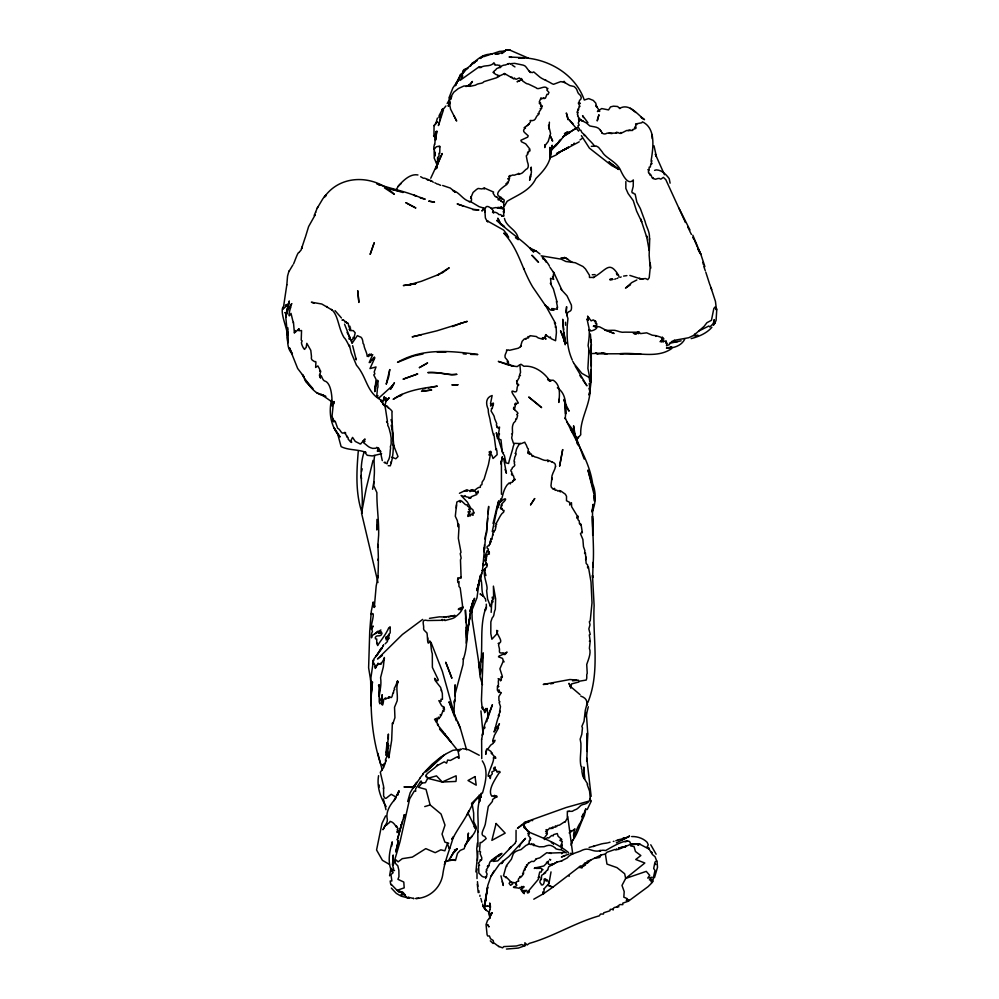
<?xml version="1.0" encoding="UTF-8"?>
<svg xmlns="http://www.w3.org/2000/svg" width="999" height="999" viewBox="0 0 999 999"><rect width="100%" height="100%" fill="white"/><g stroke="black" fill="none" stroke-linecap="round" stroke-linejoin="round"><path stroke-width="1.5" d="M451.211 742.095L437.362 724.525L438.386 724.774L436.488 722.302L438.411 717.12L439.023 718.668C438.873 716.458 441.645 718.106 440.272 714.535L441.296 715.346L442.719 711.325L443.931 711.363L443.044 710.326L444.443 709.864L444.118 707.042L443.406 708.578L443.344 706.705L441.72 705.856L438.861 700.636L441.121 701.348L440.996 699.175L442.457 699.312L442.345 693.418L440.609 687.412L435.064 680.381L434.602 678.309C435.289 679.308 437.862 682.255 438.286 679.795L432.38 667.394L432.305 653.796C430.719 649.825 431.143 640.896 429.757 640.908C426.623 649.15 428.084 631.78 426.461 632.529C424.637 630.419 423.651 630.481 423.564 628.259C424.513 625.774 420.179 618.406 427.572 620.541L441.633 620.304L442.132 619.392L442.345 620.554L444.667 619.517L444.98 620.579C448.339 619.48 452.222 618.98 454.557 617.519C460.002 613.236 463.474 610.364 462.35 604.083L460.177 587.849L458.953 586.525L458.903 581.43L458.054 582.654L457.592 580.481L457.842 577.809L458.479 579.033C458.966 576.685 461.151 578.908 460.651 576.748L461.113 578.109L460.477 559.79L461.163 558.141L460.239 553.671L460.989 552.322L458.341 538.299L458.953 527.772L458.553 523.963L458.341 527.035L457.317 520.591L455.307 516.271L456.83 502.01L460.164 500.412L460.102 502.247L461.463 500.899L465.434 504.632L467.407 504.97L467.407 505.956L469.767 507.817L470.104 509.54L468.706 509.103L470.342 511.863L467.982 511.888L468.893 512.712L467.782 516.458L468.831 516.196L468.456 514.61L470.342 515.934L469.755 514.048L473.101 515.284L472.14 513.099C472.902 514.423 475.362 512.762 473.588 512.137L472.902 509.765L470.829 508.229L467.37 502.047L461.076 495.504L464.385 496.528L464.922 495.541L465.921 496.74L471.091 497.839L471.116 496.79L476.898 494.48L475.399 491.595L472.752 489.635L469.992 491.633L469.605 490.709L471.303 489.847C472.889 494.38 477.072 486.351 480.319 487.337L480.507 485.389L481.918 484.627L482.105 482.142L484.065 479.233L488.424 464.685L490.197 455.631L488.861 454.895L491.296 452.522L490.621 451.298L489.11 451.948L491.296 452.522L489.398 452.947L491.895 455.232L493.044 458.516L497.14 454.67L496.878 450.574L495.591 449.425L496.678 449.15L495.754 448.201L494.118 435.789L493.206 434.677L494.105 434.078L492.944 433.266L490.459 422.227C489.885 416.595 488.186 414.822 488.199 409.19C485.614 403.671 485.801 397.377 492.132 395.529L490.509 403.646C490.821 405.881 494.355 405.282 493.344 403.047L491.945 403.821C493.918 405.919 492.582 405.644 492.395 407.842L491.383 408.766M442.894 109.828L442.682 108.941L439.148 115.509M541.358 879.507L541.608 875.336L545.679 872.689M550.461 153.272L549.962 158.591L549.9 147.365C553.471 160.002 544.293 170.267 535.901 178.496C530.169 190.659 517.694 194.867 507.155 201.274L504.195 206.393M391.171 425.287L392.108 429.245L392.345 425.749L393.094 439.635M592.944 566.745C594.692 545.991 591.383 525.287 592.919 504.495L592.332 511.213L593.543 504.395L592.095 512.062C596.028 502.972 596.291 492.782 592.607 483.528C589.185 459.715 574.537 439.51 565.209 417.769L565.234 418.868C565.996 408.316 567.444 394.205 557.355 387.812M490.447 906.205L489.71 902.971L490.209 909.227M625.849 181.506L625.836 188.399L628.109 193.519L633.266 200.662L636.625 211.139L641.683 221.766L640.709 218.968L646.852 237.525L646.54 235.826L649.2 250.512M384.178 659.952L384.265 657.467M455.194 696.103L455.094 684.814L455.182 693.731L463.012 664.572L463.386 658.591L463.324 659.278C468.956 643.219 466.196 626.385 465.397 609.964L465.834 622.589M381.98 703.995L382.155 694.692C381.156 704.345 382.592 709.877 383.678 699.487L385.552 697.901L385.726 699.163C386.863 697.452 388.224 699.05 388.736 696.778L388.873 698.239L389.86 696.877C392.832 700.174 392.32 691.196 393.469 693.069L393.768 690.321L394.705 689.622L394.23 688.336C395.679 686.588 399.138 676.61 396.903 682.792L398.251 681.73C395.417 687.649 397.989 693.256 397.19 700.761L394.53 707.255L394.93 717.657L392.782 723.95L392.357 723.126L391.658 740.371L388.786 757.879C390.159 756.53 388.661 753.283 387.05 756.093L387.749 750.549L387 753.184L388.211 752.347C388.012 757.317 384.815 758.179 385.552 761.151L386.126 760.301L383.728 767.369L380.319 772.264L383.591 786.275L383.604 796.103L385.052 798.251L386.089 798.313L391.183 794.267L396.141 797.165M558.841 399.375L558.803 402.447C559.602 394.742 560.889 385.052 553.221 380.219L548.364 380.344L551.023 380.944L547.589 379.195L549.725 380.806C544.38 372.54 534.228 365.172 523.913 366.283L520.829 364.173M427.722 640.471L427.772 637.899M378.184 576.123L376.186 585.963L374.3 607.454L374.962 606.118L373.713 606.818L373.214 601.947L371.316 611.188L369.742 631.131L368.619 667.782L371.054 682.629M286.825 284.852L287.55 276.061L289.023 270.941M477.834 851.323L477.46 860.389M502.422 201.998L503.746 202.31L503.696 215.547L503.646 216.284L503.384 215.272L501.81 216.221M607.192 330.507L614.123 333.479L604.62 329.907L605.831 330.132L599.675 326.885L596.503 326.411L596.828 323.763L595.466 323.713L596.091 323.002L595.978 321.516L594.83 321.84L595.392 320.816C593.631 321.715 594.755 319.917 593.131 319.942L591.158 320.866L588.498 317.37L588.636 318.556L587.599 316.096L588.349 320.017L587.687 318.344L587.762 320.354L587.05 318.956L588.249 324.762C590.484 331.918 588.511 341.621 588.099 345.642L588.873 348.838C588.698 347.839 588.723 352.759 588.673 354.82L587.899 368.431L589.51 376.611L588.973 377.322L581.843 373.351L573.95 363.574M438.886 117.632L439.11 116.371M716.807 308.928L716.083 320.429L714.622 323.514M376.96 525.424L376.835 529.994L376.948 519.405M484.965 598.376C480.144 592.644 483.291 583.891 480.107 576.848M600.811 131.219L600.399 130.32M586.688 761.176L586.775 758.154L591.158 796.39M471.878 611.276L472.19 619.705L479.882 669.742L478.596 661.788L480.094 676.885L482.48 684.59M477.797 831.168L477.934 846.59M591.146 342.732L590.372 333.941M651.835 163.886L651.098 161.239L652.047 161.001L651.198 160.19C653.408 146.591 655.681 128.034 642.432 121.853L641.808 122.752L635.614 123.988L636.788 124.613L635.689 124.588L635.789 127.098L634.615 127.173L635.789 127.76L634.577 127.909L635.801 128.409L632.567 129.658L632.642 130.444L626.648 130.507L620.679 133.491L621.053 132.492L619.567 133.416L617.807 132.405L616.408 133.267L616.645 132.193L615.396 133.129L607.18 133.142C604.545 134.603 603.433 133.791 601.798 133.029M376.785 395.879L377.447 388.349C378.746 386.538 377.147 383.916 378.296 381.168L377.522 380.232L374.762 391.508L376.061 379.433L373.763 374.937L374.862 373.851L374.188 372.003L376.011 366.97L369.992 368.581L374.837 357.879L374.375 357.043L373.688 358.991L373.176 358.216L372.327 360.364L371.616 359.815L370.492 362.3L369.205 362.537L372.727 354.657L371.478 354.895L371.216 353.896L370.005 355.557L369.493 354.108L368.519 356.581L368.469 355.169L367.245 356.431C366.833 351.685 364.173 348.776 363.823 344.355L363.087 343.519C362.812 340.522 362.262 336.838 359.428 336.613L357.38 335.627L352.06 343.294M544.842 144.68L544.755 147.59L544.867 145.804L548.189 141.483L550.586 133.591L548.588 125.212L548.863 127.872M287.762 327.622L287.5 335.314L285.789 317.207L287.5 308.703M462.912 608.191L462.949 607.18C454.782 609.178 459.128 611.45 462.949 607.18L460.914 609.902M486.288 604.17L486.413 608.029L486.051 607.305L485.377 610.464L485.651 608.441C479.795 625.486 482.854 643.131 480.906 661.4L481.093 660.202L481.855 661.65L483.266 652.859L481.431 700.536L482.142 708.104L482.829 707.042L482.355 708.903M479.92 896.365L479.92 895.179M580.744 696.091C591.083 699.6 585.239 707.03 585.102 711.9L584.028 721.353L581.855 726.423L582.467 727.859L581.793 734.302L580.157 739.148L580.918 743.456C581.131 754.582 579.532 758.253 580.906 766.121L581.793 766.795C580.631 768.306 582.554 769.342 581.93 771.703L582.829 776.31L587.762 784.203L587.212 784.59L589.572 791.146L590.484 800.686M497.04 772.177L497.065 771.515C495.841 770.217 494.655 768.83 495.192 767.032C493.119 767.682 492.832 769.917 495.841 769.854L491.808 772.002L492.37 773.763L490.784 775.574L490.284 778.608L489.61 775.636C484.627 780.107 493.693 762.687 493.556 759.09C492.132 755.157 497.777 759.128 495.067 758.029C496.678 756.393 493.444 756.755 492.844 754.695L491.346 753.458L492.42 753.121L491.296 752.884L491.108 751.548L487.649 749.238L490.684 745.117L493.369 743.268L493.106 742.307L494.405 742.095L494.992 740.247L492.857 741.395C492.495 739.397 493.956 737.986 494.28 735.601L498.513 727.909L497.465 728.034L499.438 723.726L497.677 726.585L495.292 727.859L494.055 732.03L496.79 727.472L495.292 727.859C496.528 723.513 497.627 717.856 499.388 715.346L498.264 715.771L500.374 711.288L499.55 711.912L500.487 706.568L499.113 702.547L499.9 701.885L498.951 700.611L498.851 696.603L501.286 692.607C500.049 693.256 499.425 691.333 498.901 689.809L498.751 692.444L497.352 690.109L497.44 687.087L498.876 686.488L497.377 686.413C499.762 684.115 497.265 682.804 498.876 679.208L498.114 678.696L500.212 679.57L500.462 680.893L501.361 680.019L501.123 677.747L502.31 677.459L501.061 676.785L502.397 676.51L499.887 668.831L503.396 660.863L502.509 658.391L498.464 656.83L499.2 655.856C501.735 655.506 502.21 653.671 505.019 654.557L507.042 652.097L504.345 653.496L503.221 652.834C498.513 653.671 499.438 651.91 499.512 649.113L498.563 645.079L499.15 643.681L498.139 643.493C504.795 642.145 496.553 635.227 496.653 630.419L497.752 630.794L496.74 634.003L491.895 639.21L490.809 633.591L490.846 621.89L492.17 617.931C494.905 615.372 493.319 613.436 495.317 609.24L495.641 598.888L493.406 586.113L493.668 598.963L492.27 597.115L492.907 602.035L491.808 601.073L491.158 612.375M586.8 760.027L587.724 733.154L586.301 712.562M377.909 577.747C378.509 564.46 378.559 556.118 377.772 544.443L377.722 547.227L378.646 535.177C378.958 519.892 376.723 507.267 376.885 492.619L373.726 485.551L374.138 476.835C375.075 466.908 373.164 461.75 374.725 455.482M371.104 697.976C370.916 720.404 373.763 743.156 380.781 764.497M371.291 693.618L372.452 681.867L370.779 696.44L371.166 705.893M387.837 749.812L388.124 743.581M388.336 738.91L388.386 734.028L387.45 748.988L388.748 745.304L386.226 752.422M515.122 453.271L516.108 454.183L514.61 457.567C514.897 459.652 513.086 461.213 514.672 461.975C513.261 463.873 516.121 464.66 513.923 466.458L512.312 467.644C512.912 469.318 509.015 469.917 511.825 472.09L511.525 474.65L512.737 474.188L512.287 475.162L513.536 475.949L514.198 478.971L512.362 482.242L510.739 482.467L510.314 483.953L509.228 482.842L506.88 485.227C502.485 491.733 503.196 496.353 500.437 501.923L504.17 499.038C506.943 498.164 505.094 500.424 504.233 501.411L501.598 504.07L502.247 505.019L500.949 505.144L501.748 505.981L500.399 507.529L500.611 508.553L501.885 508.254L501.336 509.29C503.234 508.066 502.135 511.863 504.033 510.414L503.621 512.225L502.01 513.523C499.662 516.133 497.402 522.265 495.716 523.701L496.703 524.088L495.129 526.685L495.929 526.573L495.192 530.157L493.256 531.368L494.368 531.793L493.219 532.042L491.958 538.523L490.896 538.623L491.945 539.323L490.721 539.522L491.058 541.183L490.034 541.146L491.021 542.095L489.797 542.307C491.233 543.431 488.436 543.056 490.409 543.931L488.811 545.054C490.497 546.54 485.601 544.917 487.3 548.414L488.361 549L488.236 551.161L489.26 551.735L488.249 551.935L489.41 552.872L488.186 552.971L489.398 554.033C488.099 553.97 485.364 555.456 486.825 556.181L485.764 556.543L486.7 556.992L485.664 557.517L486.488 558.541L485.477 558.391L486.338 559.378L485.289 559.253L486.188 560.264L485.064 560.102L485.914 560.976L484.94 561.026L487.062 564.26L487.012 566.708C479.907 571.116 489.248 586.263 486.6 590.534L487.599 599.1L489.96 605.019L491.321 605.057L491.808 601.073M566.308 313.361L566.608 306.668L565.909 312.138M299.213 252.435C298.164 250.986 295.167 260.302 293.619 263.786M592.919 566.72L593.131 562.337L592.644 577.772L592.482 575.312L594.13 605.569C592.419 637.737 600.461 671.778 587.824 702.559M371.029 613.686C370.779 616.133 371.69 611.288 371.591 614.098C376.036 610.189 370.229 627.097 371.091 628.87C375.886 622.29 370.517 628.421 372.44 631.543C371.466 633.204 371.066 635.414 371.503 637.824L372.302 635.439L380.869 629.969L378.371 633.416L380.444 631.543L379.795 633.466L381.368 631.905L382.005 633.528L380.944 635.277C378.559 636.613 376.748 634.777 375.287 637.474L375.474 638.861L376.723 639.01L376.748 643.718M456.306 507.992L456.468 504.87M286.563 312.774L285.789 317.207L289.31 300.961L287.5 308.579M375.524 385.127L374.95 389.523M549 129.196L549.4 122.165M392.644 864.797L393.194 855.007L392.495 865.184M433.953 136.551L434.053 125.624L437.35 121.803L434.053 125.624M466.058 627.235L466.283 643.181L470.591 610.027L473.176 600.511L470.292 610.876L474.562 598.251L469.83 611.201M287.6 328.858L287.063 337.5L287.924 342.844L287.587 331.643C288.037 339.235 286.114 348.189 292.395 353.921L289.385 347.752L297.665 368.481L304.146 376.973L302.435 374.588L305.869 381.83L312.899 388.698L304.695 378.858C309.678 386.288 315.01 394.293 324.563 395.841L316.546 392.669M585.626 559.777L585.839 556.805M484.89 211.838C484.827 203.109 489.485 207.342 491.408 208.329L493.181 210.689L492.532 212.3L493.494 211.438L493.419 213.099C494.218 211.176 497.777 212.949 498.888 214.598L500.574 214.61L502.235 215.984M435.739 134.74L435.951 131.543L435.089 136.151M542.919 894.117L542.844 891.895L543.806 893.531L533.778 899.2M331.443 400.262C328.509 413.399 330.969 426.923 340.072 436.938L334.141 427.997L337.687 434.053L341.121 446.64C348.476 450.412 357.779 449.15 365.971 452.41L364.573 452.01L367.232 455.307L372.24 455.931L381.63 453.733M561.563 853.683L562.137 853.421M286.813 284.852L283.216 308.941M484.515 544.717L483.991 551.798L484.503 547.589L484.04 550.437M481.755 758.603L481.63 739.173M453.921 712.287L454.582 700.274L454.32 701.61M282.842 307.242C280.282 312.987 286.226 326.024 287.425 334.141M434.602 144.53L435.052 141.92C434.515 138.499 435.489 135.127 433.566 135.714M531.006 170.13L531.243 167.108L531.418 172.303L529.62 180.295L530.631 174.675M487.687 518.106L486.401 533.454L488.673 506.406L488.061 513.711M286.476 313.748L289.273 307.217L290.434 308.079C289.098 312.587 287.7 319.618 291.009 313.349L293.319 322.927M485.814 601.186L485.477 599.163M589.422 392.632L589.198 395.204L589.785 391.733M573.888 434.577L574 433.291M590.896 342.445L591.233 339.722L591.308 366.146M378.584 775.686C376.648 786.613 380.369 797.402 386.151 806.58M454.982 692.744L455.244 689.847L455.094 700.212L454.145 702.884M649.263 240.085C650.424 231.93 646.69 228.359 645.029 221.278L640.371 208.654L636.838 202.048L635.152 194.093L634.19 193.931C633.354 191.845 632.242 194.405 631.855 191.708L633.216 186.351L633.329 179.945C628.87 185.015 624.387 178.322 620.941 171.104C617.444 161.85 605.307 158.092 602.247 151.935L598.551 147.34L596.228 146.016L591.333 146.341M481.093 659.153L480.307 674.462L481.068 669.193M590.921 349.862L591.445 344.368M591.058 381.805L590.809 369.805L591.058 381.805L589.997 390.447M475.899 871.952L477.36 857.254L476.748 848.75L477.435 842.894M486.675 721.69L487.075 720.604M373.027 460.364L366.196 488.536L361.551 513.124L377.972 582.529M594.592 146.191C592.157 142.382 588.274 139.773 585.302 135.527L583.279 133.716C581.718 132.555 581.655 132.268 580.881 130.245L579.495 130.02C579.395 127.66 578.384 128.709 577.909 125.874L579.17 125.15L578.271 122.989L579.707 119.83L583.104 121.004M371.69 688.086L370.979 700.886L370.654 679.532L373.539 659.69L373.027 661.201L372.627 664.135L373.963 658.791L380.007 650.986M374.762 391.508L375.324 386.488M479.383 580.232L476.985 597.777L470.029 614.922M510.364 63.711L514.622 63.349L523.051 65.11C527.022 65.547 527.697 72.29 532.267 72.615L533.728 71.928L540.047 77.26C542.32 79.071 548.051 81.156 552.097 83.741L553.571 84.303L560.801 81.593L564.934 82.58L564.123 81.331L563.448 81.743L569.805 85.552L574.063 86.501C577.772 89.323 576.61 90.734 578.546 93.681C580.219 94.618 583.079 98.264 579.595 100.4L578.883 102.447L580.357 103.534L578.296 103.072L579.957 106.493C577.772 106.269 580.107 107.805 578.071 108.866L578.758 109.665L577.784 109.878M582.367 532.804L581.006 524.188C579.745 526.323 580.993 522.44 579.457 523.788L579.22 520.891L577.959 519.742L578.034 516.108L576.835 518.169L577.172 515.784L571.628 506.693L571.453 502.697L569.717 505.057L569.692 502.385L566.483 500.724L566.52 496.341L565.384 494.23L560.551 490.809L560.327 491.933L559.19 490.534L558.004 491.158L556.543 490.072L555.169 490.334L554.582 488.349L553.271 489.385M435.102 152.772L434.677 156.294L433.828 146.978L434.59 144.081M397.839 792.482L397.515 795.279L399.001 791.021L393.818 800.823M574.2 836.575L573.776 837.674M286.551 313.074L285.789 317.207C287.812 306.656 285.739 314.173 286.501 313.436M477.11 868.843L476.76 871.453M522.402 824.65L525.437 822.165L529.445 821.303L524.925 823.438L523.876 825.211M477.922 886.3L477.447 881.655M591.008 379.183L591.283 358.329L589.772 350.487M391.658 846.24L392.245 841.845C389.697 850.848 387.45 861.15 391.196 870.104M358.266 451.336C356.556 471.828 355.344 493.444 362.175 513.161M549.962 158.591L552.21 145.242L551.548 148.539L552.722 146.99L550.736 149.076M378.858 787.462L379.208 785.002M516.021 840.808L516.071 830.306M385.751 755.244L387.088 742.457L387.113 747.789M547.602 870.129L548.676 866.782L556.955 862.062L561.875 860.926M403.271 819.055L403.771 816.932M389.585 875.811L390.896 868.044M500.899 463.986L502.385 456.68L501.073 463.449L501.411 460.989L501.448 494.305M439.847 120.367L440.909 114.136M484.927 539.048L485.901 533.404L482.43 571.228L476.873 590.534L479.52 580.207M480.032 799.724L479.245 801.847M372.565 489.285L373.876 481.805M481.618 739.36L482.654 734.153M486.588 749.687L485.751 754.357L486.738 748.888M506.443 949.05L518.281 948.076L525.024 945.666L524.875 942.769L527.122 944.979L529.345 943.368C553.271 936.7 575.162 922.577 599.288 915.833L600.549 914.035L603.421 914.06L603.733 912.774L609.914 910.788L610.227 909.34L612.712 909.327L614.185 907.542L616.608 907.03L619.942 904.545L622.814 904.644L622.802 903.133L628.359 901.21L648.176 886.575L652.335 882.392L655.007 870.391L653.683 868.493L654.969 862.112L656.618 860.813L655.069 856.73L652.422 854.52L649.15 849.138L639.785 844.18L630.931 844.242L617.669 849.649L616.583 848.875L616.046 850.099L615.047 849.45L606.905 852.259L605.382 854.02L600.986 855.044L590.983 859.914L587.424 863.111L584.827 862.886L583.453 864.834L583.853 866.358L580.169 866.258L552.759 887.262L547.976 884.689L549.05 883.004L551.023 871.89M437.562 164.573L437.587 157.505L439.023 156.281L438.973 153.284L439.747 153.259L439.897 146.353L439.41 147.228L439.26 146.154L436.501 146.728C434.627 148.052 435.289 149.076 433.866 148.976M285.789 317.207L286.676 312.275M480.194 575.499L478.321 585.639L480.369 576.623M649.425 173.826C648.476 172.215 647.777 172.265 649.088 170.367L647.851 169.755L648.988 169.53L649.225 167.12L650.324 167.045L650.811 163.824L651.623 163.486M438.161 158.416L436.476 167.357L438.186 161.426L435.564 169.181L442.22 153.509L430.744 178.209M364.198 451.723C357.717 470.891 363.861 490.409 361.888 509.865M492.257 531.593L498.751 500.861L497.777 503.409M663.448 341.733L663.373 340.709M527.222 125.687C529.07 123.277 531.443 122.078 530.107 120.492C537.062 121.541 534.615 116.558 538.761 114.41L537.986 113.574L539.135 113.411L539.06 111.938L540.983 109.266L540.209 108.554L541.858 108.054L541.508 106.843L542.382 105.981L540.634 106.269L541.421 105.182L540.022 103.996L540.696 103.147L539.31 103.397L539.947 102.56L539.248 101.973L541.046 97.765L541.52 98.988L543.718 97.652L543.943 98.639L545.442 98.152L546.94 94.306L548.051 94.455L548.975 92.432L546.865 90.11L547.914 88.399M582.255 138.324L579.994 139.96M448.713 843.206L444.892 842.157L442.033 834.103L445.005 825.099L441.046 813.998L430.132 804.944L426.024 789.36L418.531 787.324L422.04 783.029L421.066 780.956L415.522 788.923L415.684 791.333L414.335 790.971L409.665 798.85L400.037 841.682L392.832 866.495L393.569 868.481L391.795 869.917L394.518 870.404L391.408 871.253L393.169 872.689L390.946 874.625L391.883 880.981L390.197 880.993L390.559 883.653L398.826 892.157L402.909 892.444C405.906 894.105 404.945 899 409.353 898.076L408.091 897.214L413.986 898.551L413.186 898.451M497.477 504.795L493.031 523.551M510.014 365.184L508.641 364.285L508.254 361.263L507.317 362.2L507.392 360.239L505.144 357.592C504.245 354.071 506.993 352.984 506.643 349.825C507.442 351.511 507.867 348.951 509.415 350.337L518.356 348.201L520.491 346.703L522.102 341.333L524.438 338.811L526.136 339.223L525.836 338.336L528.496 337.912L527.834 336.613L529.595 336.675L530.019 335.676L536.488 336.551C538.061 338.511 539.972 338.149 542.682 339.235L542.432 337.637L543.668 338.936L543.468 337.65C546.952 338.761 545.367 339.26 545.854 339.185L544.867 336.975L544.842 336.163L546.403 335.876L545.604 334.615L549.55 337.799L550.187 336.875L551.186 338.711L555.569 340.721L556.406 332.679L556.193 328.259L555.194 326.885L556.131 327.06L554.383 322.689L555.581 323.476L546.266 306.768L532.717 287.013C521.565 268.294 518.756 249.151 503.783 233.129L508.666 237.25L506.655 234.041M434.69 151.086L434.178 158.029L437.2 165.085M528.646 862.824L527.447 864.884L526.548 864.722L527.335 865.634C525.462 864.647 527.397 867.944 525.324 866.82C526.698 867.731 524.413 867.332 525.287 869.23L524.25 869.305L525.224 869.779L523.501 870.941L523.551 873.188L522.514 873.288L523.538 873.763L521.903 876.173L519.73 876.722L520.879 877.359C517.969 877.721 517.969 880.406 518.793 881.031L516.358 881.83L516.158 884.452M498.663 504.433L497.889 507.904L500.849 498.801M286.725 311.988L288.286 304.658M361.601 471.416L362.212 468.793M396.091 850.549L398.389 840.696L395.741 851.997M482.155 735.214L484.59 724.862L492.407 704.72L487.5 719.005M481.031 796.315L480.769 797.439L480.969 796.765M552.31 462.212L549.088 460.589L547.952 461.663L547.939 459.952C544.393 461.95 540.197 457.729 534.652 456.843L532.842 455.556L532.242 456.443L531.293 453.983L529.495 454.345L529.957 452.872L528.421 453.583L529.108 451.623L527.822 453.009L528.396 448.913C526.91 448.314 526.91 445.104 525.262 443.431L524.812 442.17L521.228 443.618L513.436 443.281L511.663 437.912L512.312 434.64L511.55 433.966L512.537 433.241C512.499 428.559 511.763 426.96 513.586 423.039L515.484 421.103L515.871 418.756L516.645 419.006L517.632 415.509L516.72 414.585L517.944 413.449L517.494 412.45L514.423 409.515L515.309 405.806L514.672 404.358L516.321 404.433C514.26 404.445 515.596 402.085 516.446 403.671L518.356 403.009L514.86 396.953C512.325 393.581 509.915 389.323 514.423 391.783C518.668 393.057 515.509 386.188 518.818 384.877L517.47 384.765L517.732 383.379L516.92 383.878L516.633 380.594M585.876 716.695L588.299 706.743M383.429 788.636L383.628 787.811M480.894 797.115L481.118 796.166M478.983 802.247C476.56 813.223 479.045 820.941 477.747 832.354M385.214 404.458L386.263 400.087L385.614 400.162L386.001 397.902L385.177 400.674L385.676 397.927C384.965 399.737 383.691 397.415 384.39 396.591L382.692 402.21M448.863 98.189L452.897 87.912L459.065 79.033L456.019 83.666L460.901 74.163L459.927 75.912L465.934 69.293L459.652 76.723L460.002 76.036L465.934 69.293L460.189 75.999L462.624 73.402L461.725 76.923L462.762 75.837L459.952 80.469L479.245 66.708C478.434 69.468 481.193 65.322 480.656 67.67C484.19 64.436 490.309 67.408 493.993 62.775C493.831 64.935 495.554 62.775 494.48 64.71C495.866 65.759 496.715 64.485 498.101 65.21L499.787 65.36L500.149 67.67L499.263 67.083C499.85 68.332 496.665 67.495 495.841 69.705L495.242 70.255C493.094 70.954 494.842 72.989 492.994 72.24C494.73 73.539 495.841 74.863 497.252 74.85L498.114 75.562C500.711 74.288 497.752 78.659 497.614 76.424L496.915 77.66L483.978 81.643C482.392 84.178 478.546 82.742 475.362 85.202L469.755 86.401M365.06 439.073L364.011 440.709L362.625 440.846L363.161 441.645C360.389 442.482 361.638 445.354 359.041 443.331L355.282 441.446L352.572 437.4L351.124 440.159L351.611 442.42L350.549 441.87L348.014 438.898L348.301 438.074L345.117 433.566L345.716 433.054L344.917 432.38L343.344 433.067C341.084 434.003 340.422 429.195 337.637 428.221L335.214 421.253L334.278 421.553L334.303 420.591L333.966 421.628L333.991 420.404L333.366 421.665L332.068 415.921L333.479 402.048L331.943 406.006C332.53 394.593 330.494 383.991 325.824 381.431C324.375 380.894 323.239 381.106 321.278 375.761L319.892 375.587L319.555 374.525M402.447 821.028L397.252 840.072L403.159 819.442M439.485 121.666L438.399 125.562L443.456 109.927M481.655 573.301L476.873 590.534L478.284 585.476M487.712 718.343L487.987 717.394M407.654 801.548L410.177 792.731L415.921 783.091M435.826 123.564L437.412 118.057M376.798 397.165L377.822 395.529L377.197 397.065M491.795 408.529L491.071 410.951L493.081 414.31C494.355 416.296 494.343 417.008 494.617 418.581L496.715 423.564L496.353 425.149L497.664 426.898L496.765 427.26L498.264 428.047L499.55 427.072L498.613 433.628L499.488 433.928C498.788 435.227 497.44 439.835 500.998 439.835L502.297 452.322L503.508 452.547L502.934 453.421L504.383 455.519L505.969 462.862L508.566 463.486C509.752 458.004 512.587 450.187 513.124 446.89L514.185 443.693M484.665 728.234L484.99 727.097M571.066 845.204L572.365 840.771C577.497 834.777 580.257 823.476 584.278 815.708C588.823 797.839 582.417 819.43 580.407 822.714C576.71 827.072 571.69 845.129 574.25 830.656L574.924 828.87L570.891 831.892L570.941 830.556L569.18 832.991M385.602 815.883L381.955 823.526L376.573 849.987L382.43 860.339L389.448 864.385M530.394 177.697L530.719 176.598M571.515 843.493L572.602 840.384M515.609 453.496C516.483 448.926 516.183 449.175 518.856 444.842L520.367 443.406M666.857 343.107L666.533 345.804L669.492 344.53L669.58 343.206L670.941 342.345L671.028 343.019L681.131 340.821M479.52 798.713L481.268 793.194M490.01 909.602L488.648 913.486L489.922 917.419M586.001 863.173L585.327 865.246L583.453 864.834L581.98 866.133M485.601 878.521L487.137 874.075L486.001 871.752L486.9 870.441L486.251 869.917L488.961 865.758L487.325 866.395L488.948 865.109L489.71 862.587C490.134 859.727 510.227 847.664 498.051 856.705L499.725 854.457M547.352 88.699C545.179 84.191 538.099 90.959 536.013 87.712L528.371 84.028C526.148 84.153 523.576 81.181 522.989 81.381L521.99 79.533L517.07 81.756L521.066 80.032L521.553 78.521L520.691 79.083L519.343 77.959L516.046 79.308L514.21 77.934L513.973 79.021L504.345 73.427L504.832 74.7L503.796 73.988L498.838 76.261M549.949 267.295L554.233 273.414L561.7 289.623M519.318 847.052L520.429 844.38L525.499 838.336L508.778 856.605L499.388 864.247L490.959 876.273L487.737 885.539L484.615 906.692L483.141 905.868L485.776 909.977L489.46 912.462M628.359 901.21L628.858 899.824L626.286 900.399L627.397 898.725L623.826 897.164L624.2 891.608L621.99 885.426L625.674 878.421L644.842 863.011L635.739 859.502L640.846 855.544L635.451 851.498L634.028 846.565L630.694 845.928L632.205 844.455L639.785 844.18L637.974 844.979L639.785 844.18L630.406 844.355C631.293 834.727 609.103 848.675 605.619 850.549C603.196 850.137 601.498 849.999 599.937 851.198L600.399 850.336L598.201 851.111C590.446 851.548 588.911 846.428 580.307 851.136C576.735 852.622 569.842 854.02 567.245 857.941L561.351 860.988M600.986 855.044L599.725 857.467L594.555 858.353M460.452 75L455.581 85.477M397.377 795.304L399.001 791.021L397.664 794.492M305.432 236.963L308.616 226.561L315.185 214.86L314.21 215.447L317.17 208.254L322.877 198.714L325.711 195.217L324.225 197.165L325.899 196.016M443.369 109.066L445.916 106.006M449.85 102.198L448.339 106.094L449.737 103.671M451.81 96.653L448.963 100.574L451.223 98.864M484.577 557.055L487.212 550.536M485.914 899.887L484.752 902.721L487.662 887.187L484.702 905.918L485.377 906.805C485.127 904.557 487.712 907.342 487.624 905.681L490.621 907.03M455.394 85.664L460.289 75.974L461.276 75.612M561.363 848.738L562.287 845.579L560.926 845.591L562.35 841.52L560.901 840.971L561.813 839.41L559.964 840.521L561.163 838.923L558.066 836.175L557.292 833.541L553.421 834.664L553.209 835.926L551.685 835.501L548.701 838.049L547.602 837.674L544.505 839.535M503.146 202.747C505.719 199.5 503.221 199.163 501.885 199.251L502.547 198.539L500.424 198.002L500.911 197.115L499.7 197.727L499.675 196.691C493.656 193.744 502.597 187.2 507.055 184.353L505.944 183.766L508.054 183.017L507.242 182.355C509.478 182.717 507.28 181.681 509.09 180.544L509.178 178.971L507.742 178.883L509.752 178.009L508.691 176.573L512.887 174.962C514.66 176.111 516.433 173.327 518.893 174.375L518.444 173.376L520.217 173.938L522.327 172.927L525.886 169.468C528.921 168.631 528.696 164.76 527.41 161.888L526.273 155.832L527.772 154.196L527.36 153.109L528.533 152.747L527.759 152.11L530.107 150.762L528.958 149.887L529.97 149.251L525.711 143.856L521.453 141.758L520.891 140.285L527.684 137.125L528.196 135.789L524.637 132.592C522.564 130.919 523.951 128.933 525.561 127.947L524.125 127.672L529.295 124.051M450.162 101.861L448.339 106.094L449.85 103.471M382.142 648.126L381.63 648.863M305.132 237.725L301.061 250.087L299.513 251.86M349.138 339.148L350.012 337.212M715.234 322.215L713.586 324.051M376.96 665.534L377.997 663.236L378.047 664.66L378.683 663.536L379.508 664.223L380.806 663.186L380.906 664.26L384.528 658.129M541.358 878.633C537.849 883.303 541.658 882.966 541.308 884.864C544.118 886.225 544.63 880.556 544.068 879.22L545.129 878.633L545.579 879.957L546.503 879.457L546.078 881.118L547.29 880.069L549.05 883.004M590.234 798.238C589.235 803.271 585.139 804.07 583.116 804.457C579.532 805.032 579.233 808.865 574.163 810.201L572.227 811.338L567.37 811.288L567.282 818.119L564.984 822.364L564.398 821.915L559.465 825.137L557.192 825.536L556.693 826.697L555.394 825.836L555.282 827.209L552.447 827.085L552.959 828.458L551.361 827.759L551.073 828.671L549.562 828.096L548.351 829.694L546.053 829.694L547.44 830.831L545.554 831.443M711.063 287.974L715.459 301.448L716.483 310.002L714.909 307.093L713.823 308.554L711.45 320.292L706.917 322.702L704.12 326.336L695.966 333.454C692.207 333.903 697.914 336.039 693.743 335.589L694.829 334.84L688.686 337.737L673.938 340.409L674.612 340.522L671.678 341.596L677.772 341.596M551.635 478.409C551.635 473.738 555.531 469.293 555.282 466.77L555.731 466.558C554.957 465.297 556.356 463.499 552.185 462.013M587.212 809.54L591.346 800.898M444.305 864.535L446.241 860.539M380.894 649.525L381.78 648.314M395.117 799.237C389.036 805.706 385.589 813.111 387.362 819.38C387.737 822.552 384.827 825.698 382.992 829.719L385.214 825.386C387.287 825.424 387.187 823.7 389.573 822.552L390.072 821.365C393.156 821.94 394.892 824.674 396.553 827.259L396.391 825.936L398.077 828.808L397.24 829.545L398.002 830.818C396.903 835.301 395.891 829.507 399.213 830.831L401.111 826.111M489.273 918.293L491.995 912.961L490.584 915.346M447.165 103.546L449.3 99.775M549.662 152.747L551.398 149.375L556.618 143.868M517.095 381.168L519.193 377.672L518.981 376.223L520.479 375.574L519.592 374.775L520.541 372.415L519.905 364.635L517.22 366.583L512.949 366.109M441.895 110.015L442.345 109.153M473.588 802.347L467.145 814.759L469.043 810.851C464.385 820.354 457.817 828.571 453.047 838.011C449.637 849.749 444.78 861.013 442.982 873.201C441.371 887.262 429.82 898.213 415.746 898.526L418.731 898.163M450.861 857.429L453.608 852.359L456.98 848.788L453.608 852.359L448.688 860.264L444.617 861.925M317.257 208.079L317.819 207.13M470.579 66.059L472.265 63.049L477.235 60.664M714.235 324.063L713.398 325.237L714.248 319.605L713.249 323.639L709.864 326.973L708.803 326.024L699.275 330.806M390.671 389.335L394.418 382.779L390.209 389.011L393.369 384.852L378.646 398.201M556.955 862.062L552.31 864.784L552.322 863.71L551.373 864.497C544.505 865.321 550.924 858.029 547.527 862.362L546.578 862.149L546.49 863.348L543.831 865.983L536.351 867.669L536.138 868.381L540.971 868.318L542.994 869.704L541.758 870.017L541.283 872.027L539.735 872.015L538.648 876.56L539.797 877.334L538.136 877.459L538.648 878.933L528.883 890.546L529.42 891.558L528.109 891.608L528.908 892.444C526.848 893.643 527.622 892.869 526.748 890.371L521.503 890.821L523.114 892.494L525.212 891.583L520.566 889.397L522.839 888.211L523.339 886.413L524.163 887.037L521.478 886.513L521.665 887.774L519.667 887.462L519.155 888.311C516.958 887.362 509.403 888.061 516.233 886.001L516.858 885.114L515.034 882.816L510.177 881.942L509.09 883.366L510.589 885.326L512.774 883.803L506.918 877.709L506.043 877.821L506.256 876.685L505.482 877.134L503.484 875.786L505.969 866.87L506.93 866.22L506.356 865.696L511.438 859.177L513.136 854.145C514.285 851.36 518.818 850.137 521.003 849.6L525.986 845.429C528.646 844.63 529.695 842.582 529.145 840.971L530.357 840.109L529.857 838.998L530.869 838.71L528.296 835.326L528.971 834.415L527.909 833.715L529.033 833.628C527.197 833.091 530.544 831.58 527.959 831.655C541.271 837.462 556.78 842.831 568.481 852.522M524.363 824.987L523.763 827.372L528.708 831.33M452.085 839.21L453.521 836.75L451.773 838.773M490.946 876.285L494.155 870.766M392.145 423.601L391.945 412.412C394.468 410.552 378.646 401.486 384.578 405.132L383.191 404.533C385.102 406.63 384.815 404.97 385.639 409.777L387.475 421.815L386.563 421.653L387.924 423.713L387.712 425.274C389.735 428.983 389.16 429.545 390.459 433.578L391.221 438.361C390.746 441.533 391.908 442.969 390.334 446.853L390.609 447.952C389.71 452.472 390.721 457.355 387.5 461.713L387.137 463.811L384.103 462.45L385.227 462.2M470.616 84.453L472.402 81.443L468.768 85.315M472.04 803.371L473.663 813.111L473.701 821.665L476.298 827.085C475.437 835.913 465.909 840.134 464.21 848.738L460.214 850.411L457.505 853.346L455.507 860.464L449.8 859.664L454.47 859.702L446.815 861.15M380.844 649.949L381.281 649.213M450.324 97.914L453.721 92.245L458.379 88.524L463.886 86.001L470.354 85.976M405.169 814.697L404.258 815.122L403.683 817.931L403.571 817.145M465.347 844.979L468.119 840.346L472.202 836.2M570.779 688.024L571.528 683.915L578.846 682.005L578.983 681.268L586.201 680.069C587.487 677.622 586.063 674.612 587.237 673.388L586.725 664.447C588.349 659.702 591.396 652.784 589.385 648.388L590.134 641.67L589.373 641.196L590.159 640.859L589.298 634.939L590.234 634.377L588.848 628.883L590.009 624.812L589.335 621.69L590.234 620.841L592.007 602.822L591.008 581.955L588.399 566.783L587.587 567.894L587.687 565.072L586.138 563.386L585.439 552.847L584.602 553.521L584.877 550.549L583.478 546.728L582.892 539.46L580.469 533.666L582.117 531.955M398.201 186.438L398.926 185.639M502.072 863.136L503.471 860.913L501.623 863.648M288.986 271.453L292.894 264.935M381.081 648.863L375.636 656.668C377.897 655.419 381.243 646.016 382.517 647.552M376.336 655.819L376.186 656.068M483.716 208.254L481.905 211.001L483.803 209.241M460.127 75.999L460.551 75.362M420.254 777.896L412.837 788.373L414.71 785.589L414.398 786.688L415.347 785.913M684.69 339.273C681.318 345.904 673.401 348.351 666.433 348.102L670.416 347.215M507.817 64.248L508.966 63.474L510.939 63.899M415.522 784.415L417.132 782.067M391.034 462.699L391.108 461.75M566.82 315.634C567.519 308.679 572.427 314.548 571.391 305.095L567.02 295.816L560.864 289.098M547.589 869.854L543.718 873.626M420.329 781.905L422.04 783.029L425.437 782.679L427.672 778.333L436.488 775.886L442.257 782.005L456.106 775.786L456.293 778.671L455.956 781.443L442.257 782.005L427.672 778.333L426.748 776.41L425.949 776.747C423.988 774 435.976 768.406 437.637 764.61M573.713 143.756L574.2 143.119M535.939 858.915L539.797 857.866L546.778 852.709L551.286 853.471M452.897 853.683L457.205 849.138L454.395 849.949M536.388 858.965L533.803 861.513L531.643 861.338L528.646 863.173M387.562 399.775L389.16 397.752L386.101 401.086M350.637 328.072L349.113 329.458L350.736 329.52L349.862 330.532L353.309 330.644L355.207 332.817L353.921 338.174L353.184 337.387C353.072 340.784 351.573 338.549 351.498 341.171M551.148 150.662L560.801 139.448L558.703 141.658M395.429 798.601L396.153 797.714M464.647 846.141L468.731 839.734M623.576 276.086L626.922 275.612M698.576 250.262L697.814 248.326M711.9 327.285C706.655 333.341 698.788 336.638 691.158 338.611M520.491 346.703L521.353 345.716M470.604 198.376L473.051 192.445L476.573 189.448L478.134 188.461L481.905 188.936L484.49 187.862L484.003 188.986L485.252 188.424L493.593 192.07L493.056 193.132L495.079 196.416L496.978 197.215M577.659 438.286L580.756 434.74C579.707 417.195 593.181 401.136 589.385 383.229L589.66 387.375M462.624 71.279L464.198 69.48L467.769 68.132M398.301 186.051C403.134 180.669 410.114 173.476 417.944 174.95M516.033 841.495L515.034 843.081M473.064 802.796L478.858 796.465L471.478 803.87L482.567 792.819C485.452 782.667 488.748 770.391 482.28 760.876M514.86 843.606L510.389 847.664M420.142 777.709L423.164 774.175M560.614 151.461L556.081 155.007L551.136 157.293M422.627 774.075L432.03 764.285L441.633 756.405M561.463 844.992L562.1 844.33M572.09 144.855L571.428 144.768M385.114 643.88L387.35 641.595L389.011 634.328L390.197 632.792L390.184 627.072L389.635 628.296L389.86 627.172L388.798 627.772C385.651 635.089 380.194 641.108 377.634 645.529L377.035 642.994M489.073 918.855L487.537 920.304L486.051 924.599L487.087 934.689L487.662 935.976L489.423 935.988L490.497 938.748L493.219 940.509L493.606 942.669L498.988 946.69M486.688 876.585L486.063 877.147C481.468 877.384 481.83 875.586 478.883 873.114L478.658 865.846L479.557 865.371L478.396 863.136L481.705 859.252L481.78 857.741L480.194 853.945L480.519 851.735L479.495 851.523L480.144 842.532L481.381 842.594L486.188 838.598L484.827 836.45C479.183 835.164 483.741 829.982 485.264 824.362L488.274 806.43L492.345 801.51L492.694 799.362L495.904 797.252L495.629 795.741L494.355 797.09L494.592 795.304C493.668 797.339 493.406 795.254 491.983 796.34C487.162 790.883 494.68 779.894 499.1 772.876L500.062 772.464L499.812 771.49L497.065 771.515M398.027 186.576L396.578 189.236M499.987 854.495L491.758 860.688L494.78 859.752L493.406 861.4L497.752 860.888L511.063 847.239L509.265 848.75L510.214 847.914M608.316 842.731L610.039 842.207M325.886 195.017C343.144 173.376 376.036 175.662 394.33 194.355L384.44 187.874M401.211 183.504L399.338 185.077M625.424 846.865L626.061 846.278L618.656 848.114L626.061 846.278M476.998 872.714L476.998 878.571M521.053 825.574L522.44 824.35L517.47 828.271L520.891 825.961M480.257 58.491L483.441 55.719L480.469 58.229M374.85 633.753L377.822 631.231M473.551 63.574L475.287 62.113M444.405 754.632L425.699 771.865L441.708 757.267M501.823 53.559L506.256 49.95L509.877 50.112L528.334 58.117M446.378 753.671L452.884 750.311L461.438 749.262L457.904 750.536L459.528 750.736L458.017 750.786L459.065 756.355L458.066 756.655L459.215 758.166L456.793 757.017L450.387 760.476L447.652 760.039L446.59 763.161L444.243 761.837L436.6 765.971M551.398 149.375L556.156 145.579L567.444 131.905L565.546 133.029M377.834 451.361L379.008 449.587L377.634 449.65L378.933 448.926L378.059 448.526L378.708 448.126L376.648 447.39L376.099 448.239L372.739 448.401C368.032 447.265 368.044 445.966 363.574 442.757L364.947 441.308L363.836 439.997L364.61 439.298M572.664 840.097L572.714 839.759M528.421 844.43L529.607 843.843L531.106 844.654L531.643 843.556L533.091 845.142L533.691 843.918L533.678 845.616L534.727 845.129M445.766 754.008L442.994 756.056M445.03 270.916L449.213 267.769L437.4 275.137L439.897 274.038L421.466 281.268L408.354 285.052L415.584 283.616L403.346 285.564L415.734 283.679M422.689 619.405L402.385 634.502L377.497 658.99L382.28 655.494M563.374 136.426L569.979 132.318L563.061 136.763M631.68 836.55C637.1 836.3 643.368 838.336 647.177 842.344L648.276 844.842L646.828 847.439L648.788 847.639L649.15 849.138M491.146 208.516L495.641 207.58L503.259 208.554L497.539 208.154L501.723 207.28L498.451 207.717M481.743 570.579L485.152 570.229L484.715 568.806M441.645 273.264L443.981 271.703M671.715 348.539C657.067 359.003 636.613 351.973 620.042 353.708L641.058 354.283M630.544 284.74L625.499 288.087L631.73 282.605L636.838 279.97M559.015 152.185L556.593 153.771L568.394 147.315L561.838 150.899M620.466 277.347L621.153 276.91M341.958 320.105L343.481 319.83M617.182 278.446L617.919 277.984M501.023 66.908C499.475 67.008 503.371 64.735 505.257 65.035L508.016 63.948M504.333 51.136L506.256 49.95L502.922 52.597L495.042 54.146L499.113 53.784M512.175 77.248L511.038 77.248M593.344 846.578L594.617 845.928L589.11 847.464M490.147 913.923L492.095 912.749M467.619 68.481L463.623 70.867C472.889 64.972 480.082 52.997 492.345 54.271M568.394 147.315L563.249 150.362L579.22 141.821M521.99 79.533L521.066 80.032M559.215 152.335L556.593 153.771L566.158 148.689M619.617 108.416C629.32 102.635 637.562 114.698 644.517 119.668L641.171 117.383L642.981 118.619M660.039 341.683L662.075 340.284L661.35 337.35L657.067 335.976L655.819 336.401L656.231 335.701L652.247 335.202L646.69 332.842L640.546 333.591L639.622 332.804L638.611 333.654L636.875 332.617L638.161 331.83L639.447 332.28L624.937 332.143C620.566 333.167 616.121 329.67 612.637 330.294L605.956 330.457M459.428 493.294L466.733 489.797L468.269 490.322L467.082 491.283L464.535 490.709M616.383 842.844L629.507 836.213L627.135 837.224M598.975 110.714L597.402 111.513L601.673 108.554L608.553 109.902L610.539 106.881L613.473 106.181L617.557 106.481L619.867 108.566M671.428 346.99L668.731 348.339L671.753 346.915M622.277 839.797L629.507 836.213M595.891 326.648L596.515 326.411L593.481 326.248C602.172 326.76 591.333 332.093 589.722 330.719M524.325 826.435L525.399 827.547M602.847 843.593L607.255 842.981M491.758 860.688L496.191 858.616M543.743 838.623L547.402 833.853L545.941 833.278L547.265 832.442L546.515 831.73M652.509 881.992L651.398 882.217L652.884 881.168L650.873 881.13L652.534 879.832L649.412 879.894L651.985 877.234L647.752 878.071L649.675 875.361L646.266 871.365L625.674 878.421L624.65 873.738L616.97 867.631L606.955 864.085L605.382 854.02M467.42 85.902L469.555 84.94L465.959 86.563M483.591 56.706L499.438 51.399L505.407 50.961M489.61 918.418L490.234 918.143M527.859 821.79L529.857 821.378M588.723 329.882L590.084 329.682M615.884 278.783L614.735 279.208M568.868 854.033L561.426 856.992L565.072 855.581M458.778 323.976L467.257 321.378L436.85 330.831L412.15 336.863L421.266 334.84M452.497 326.611L460.514 323.464M487.237 564.86L486.463 565.234L486.513 563.311L483.591 565.634L483.116 563.573M590.983 859.914L587.012 861.413L587.424 863.111M524.175 822.527L566.183 807.504L588.011 801.373M319.418 375.749L320.754 371.316L320.229 370.517L319.73 371.216L319.705 369.23L317.857 365.934L315.634 367.445L315.909 362.612L315.734 361.588L314.648 361.688C312.425 360.115 310.826 360.09 311.476 356.468L310.801 350.349L306.818 343.344L306.131 347.652L304.97 348.364C305.107 352.11 301.348 344.767 301.436 342.694L302.123 340.909L301.223 340.122L301.548 330.519L299.475 330.744L299.126 329.37L298.276 330.644L299.013 328.771L295.304 332.18L295.067 330.507L294.405 333.129L293.469 322.215M622.552 838.411L625.749 838.348M642.095 279.245L642.719 279.033L640.983 278.883L645.691 278.559L647.777 279.645L649.225 277.66L650.212 267.632L649.15 255.294L649.712 238.561M500.949 201.236L502.759 201.835M381.268 401.486L383.766 404.595M424.737 806.593L430.132 804.944M401.536 395.354L398.901 396.141L402.06 394.405L393.156 399.313C405.694 390.646 421.241 388.374 435.989 386.363L437.312 386.138L428.296 388.099M288.274 303.946L285.352 305.257L286.8 305.706L283.491 308.666M654.582 170.367L656.243 169.88C661.9 170.042 666.083 174.4 669.218 178.671L670.104 183.154M541.108 255.806L561.263 259.178L565.834 261.488L575.287 262.749L583.016 266.533L585.451 268.931L589.422 275.2L589.497 277.497L594.355 277.335M625.087 841.857L627.434 841.158M481.555 859.939L479.982 859.977M564.597 133.579L570.079 132.03L576.96 127.697L570.079 132.03L564.472 133.604M628.021 130.607L630.119 130.07M499.025 207.954L501.723 207.28M594.617 845.928L602.272 843.693M448.301 617.007L455.032 615.446L444.143 617.12L446.278 617.057L439.423 616.858L429.483 618.331M431.193 181.356L430.169 180.669M593.169 277.685C606.655 269.892 608.878 260.901 617.644 273.801L616.445 273.589L617.295 275.15L618.306 274.688L619.193 277.16M423.052 353.958L413.386 356.019L397.54 362.35C422.19 347.927 450.886 350.811 477.822 354.52L470.654 354.395M415.184 786.201L410.052 787.187L411.313 787.075L403.958 786.925L412.899 787.449M509.428 175.687L510.514 175.487M422.664 389.061L425.487 388.574M550.549 683.828L553.421 683.341M377.197 450.961L380.856 451.361M613.324 841.42L613.985 841.333M570.329 853.333L573.051 853.695M513.586 365.984L498.326 361.401L508.916 365.247M616.608 907.03L618.905 906.78M572.539 680.806L578.533 680.207M612.712 279.458L609.74 279.533L612.824 279.245M518.731 58.279L524.6 57.767L509.065 56.98L511.638 57.393M531.843 820.616L532.717 820.554M547.652 684.165L543.269 684.44L569.905 679.52L576.71 680.057M562.724 258.217L566.033 258.017L561.063 257.817M546.016 261.488L544.642 260.19M622.839 353.771L597.814 353.833L595.466 353.122M609.74 279.533L612.387 279.408M592.245 274.75L595.129 274.625M549.45 853.096L564.622 852.547M405.182 894.804L400.999 894.742L402.909 892.444L397.39 890.234L404.195 887.849L403.796 882.042L397.939 879.332L398.951 876.66L398.876 870.379L397.827 865.871L395.504 863.448L394.617 860.926M653.721 877.659L654.47 877.659L657.517 867.269L657.03 861.15M437.225 352.06L445.854 352.123M623.488 838.024L624.55 838.423L618.294 839.784M629.857 275.412L641.608 279.171M511.113 366.046L511.963 366.158M592.245 353.546L602.509 353.109L607.067 353.921L601.997 352.872M388.211 465.721L390.297 465.796C394.48 453.983 393.469 440.534 392.008 428.209M472.814 209.69L478.933 209.965L473.514 209.34L457.167 203.933L463.611 206.156M596.503 326.411L593.481 326.248L596.266 326.698M519.355 57.742C546.303 57.443 575.137 73.427 584.278 100.012L588.711 98.576L593.269 100.412L595.741 103.084L596.815 107.343L595.804 105.482M569.318 811.275L568.693 811.488M463.224 353.821L466.221 354.096M608.965 133.204L612.05 133.604M484.927 211.139L485.377 217.957L487.112 221.316C489.06 222.715 486.051 220.891 488.036 221.179M483.479 570.217L484.565 570.404L485.939 575.536M427.21 179.783L428.047 180.207M438.399 184.253L436.763 183.941M564.373 257.33L567.782 259.016M462.649 748.638L468.556 749.737L479.245 755.256M435.914 183.304L434.827 182.817M519.18 57.805L521.628 58.342M442.657 185.477L450.349 188.087L455.157 192.195L452.859 190.422C460.002 192.52 463.037 200.524 470.641 201.698M578.983 867.419L582.23 867.806L580.169 866.258M390.234 188.911L403.059 192.52M390.109 188.873L400.462 191.408M406.044 897.414L401.286 896.215L396.316 893.393L391.358 888.111M420.267 197.939L425.199 199.201L414.073 195.192L416.608 196.204C403.683 190.896 389.86 188.561 376.698 183.716M641.558 279.021L642.619 279.283M331.456 309.428C338.361 315.01 338.062 327.447 343.956 337.437C345.779 338.973 347.739 343.206 349.413 346.516L349.4 345.179L351.236 352.809L356.481 365.247C367.27 377.535 366.308 392.832 381.905 400.537M617.994 839.972L615.834 840.771M530.993 249.663L536.376 251.248L539.984 253.983M433.304 182.243L432.342 181.543M484.752 208.366L479.095 206.668L471.553 202.173M546.078 262.1L545.816 261.476M595.716 353.184L597.814 353.833M531.168 249.575L536.376 251.248L529.745 247.889M545.379 80.02L546.016 80.245M424.388 178.122L431.893 180.969M314.123 303.259L311.388 302.197L321.765 304.008L332.055 310.002M343.194 320.005L348.276 323.651L348.688 326.111L350.1 326.323L349.138 327.385L349.925 328.434M325.886 396.353L321.191 394.405L332.23 402.06M497.964 207.28L500.599 208.404M525.024 945.666L521.441 944.567L516.371 946.003L503.771 946.59L502.559 947.851L498.676 946.365M553.471 489.06L551.423 487.487L550.986 485.589L551.885 477.884L551.935 479.67M391.733 457.205L395.829 458.741L398.002 456.555L393.131 444.155L393.968 447.502L392.582 432.842M487.712 221.129L503.646 230.07L507.18 234.678M579.32 120.842L578.471 118.869L586.301 122.902L589.81 125.949C595.167 127.235 598.001 126.349 601.236 131.319L601.972 132.805M407.355 897.764L405.756 896.615M515.472 237.7L518.144 239.66C518.344 230.082 506.243 227.46 504.445 218.431M469.18 201.885C471.69 201.748 471.778 200.387 471.291 197.59L470.741 196.716M376.935 665.247L376.198 666.77L375.936 665.809L375.799 667.707L375.437 666.221L375.349 668.406C375.512 664.697 373.926 663.711 373.189 662.062L372.902 663.523L372.864 662.362M420.641 176.711L423.326 178.209M377.372 183.953L379.77 185.327M651.336 851.985L652.372 852.622M566.745 258.816L572.252 262.287M512.187 65.122L514.947 66.908M390.721 884.515L391.521 885.039M534.415 845.366L539.348 846.84L544.043 846.702C548.876 844.692 550.849 844.555 555.294 847.939C554.695 848.888 558.678 849.712 561.288 849.799L566.371 852.959M482.979 595.891L480.082 593.93L483.528 596.291M438.923 184.578L440.659 185.339M660.614 341.059L661.375 341.958L666.171 340.871L666.633 343.831L665.659 342.545M618.456 169.48L608.828 161.888L619.043 169.318L611.7 165.597L589.385 148.114L581.381 135.602M630.406 108.292L635.776 112.5M580.032 694.617L570.154 686.201L569.018 683.304L570.654 687.587M513.449 408.691L514.423 409.515L513.848 407.23M496.253 196.753L498.538 198.551L498.126 199.837L499.2 198.701L498.838 199.725L499.75 198.938L499.725 199.95L501.448 201.086M572.777 361.438L573.713 362.849M440.871 730.219L439.548 728.995L445.766 735.601M482.692 708.191L484.39 711.413L485.739 708.516L484.602 712.699L485.801 709.315L486.051 710.838L487.062 708.428L488.024 715.759M335.027 310.602L341.446 317.994M394.255 861.475L395.242 861.85L396.029 859.927L398.114 861.85L402.285 858.665L412.35 857.105L425.799 848.626L435.202 852.671L440.834 849.824L444.867 850.811L447.49 843.393L448.701 847.439M490.297 940.846L493.081 943.518M529.832 248.227L533.666 252.023C522.864 240.297 508.516 231.718 496.79 220.417L504.557 226.848L499.313 222.415L501.223 224.85L497.814 218.182L500.437 223.876M573.014 123.751L569.218 119.868L578.583 131.131M440.884 730.294L450.312 741.27M566.595 421.765L573.563 430.606L584.19 459.053M326.885 306.406L327.447 307.355M381.805 400.512C384.315 402.797 379.208 399.35 382.542 402.335L380.594 400.474L381.044 401.273M447.065 737.212L457.055 749.65M529.158 71.179L530.419 72.59M581.306 120.704L577.647 116.184C579.12 114.823 576.398 115.36 577.772 113.337L577.047 112.3L578.034 112.437L577.36 111.438L578.134 109.94M596.203 105.682L599.737 111.463M655.207 863.873L655.806 864.622M481.331 900.461L481.868 902.147M473.976 826.573L475.699 828.808L467.769 812.637M483.017 906.155L485.776 909.977C483.429 906.443 483.054 907.267 482.692 904.083M570.541 429.533L573.813 433.891L570.791 429.308M386.938 405.894L388.661 408.216M567.22 408.554L569.118 411.151L563.736 400.287M587.936 122.677L582.554 115.634L583.416 117.532M583.016 380.332L586.937 385.814L575.199 366.059M523.551 268.194L524.275 269.231M503.396 660.863L504.108 661.887M690.746 233.029L691.395 234.465M612.712 909.327L613.161 910.014M444.942 733.915L445.367 734.552M579.87 375.474L581.443 377.897M525.099 827.272L527.41 831.043M692.682 237.3L694.193 239.797M583.916 134.828L584.477 135.789M650.761 844.779L656.118 854.207M543.281 259.328C539.223 251.473 549.7 265.459 549.375 266.071M347.053 332.392L349.238 336.363L349.413 338.936M695.491 242.607L694.642 240.809M554.233 273.414L553.458 272.09L554.358 274.25L553.446 273.888L553.421 277.048L552.547 276.498L553.721 279.358L550.511 278.309L551.061 283.679L550.324 283.229L553.409 288.948L557.005 301.923L556.406 301.536L557.579 307.555L556.942 307.442L557.38 309.34L552.697 308.579L553.871 310.364L551.835 308.504L552.872 310.09C550.062 310.427 550.324 310.027 547.39 306.705L547.702 307.642L545.267 305.057L545.629 305.981M480.744 898.463L481.193 899.325M513.561 407.879L514.423 409.515M697.976 248.801L700.886 254.42L704.882 266.621M698.301 249.425L700.886 254.42L692.831 235.202M688.211 228.147L687.787 227.073M678.883 207.992L689.997 230.07M454.021 115.747L456.643 121.029L450.574 109.128L449.15 101.823M478.808 890.584L479.083 892.532M688.91 229.333L689.41 230.394M698.788 250.999L699.163 251.785M565.834 343.356L560.539 330.769L564.934 342.357L563.473 337.425L565.209 344.767M709.765 284.353L711.675 289.498M684.465 220.342L665.821 179.695L663.386 177.372L660.801 179.171C658.116 176.898 655.669 180.444 654.295 178.809L653.159 178.671L653.284 177.66L652.172 177.872L651.048 175.162L649.912 175.05C651.548 173.701 649.525 174.937 649.5 173.439M689.809 231.281L690.321 232.417M685.376 222.477L684.852 221.291M346.541 436.076L347.003 437.125M466.57 749.774L460.339 728.196L449.026 701.785L454.445 716.308M351.91 342.744L344.555 324.188M460.339 728.196L457.767 721.865M431.019 642.357L442.37 671.403L456.218 720.666M703.396 264.585L702.796 262.35M664.46 174.7L655.332 154.146L656.393 156.568L654.008 145.804M355.532 358.029L356.231 359.84L352.659 345.679M697.339 246.978L695.828 243.207M382.055 702.297L381.193 698.214L379.757 701.385L379.907 703.833L379.233 701.947L379.233 684.615L378.484 685.302C380.944 685.988 378.509 693.256 379.233 696.503C380.082 688.611 381.593 685.089 380.582 677.672L383.329 666.92L384.19 658.865M572.277 360.077C566.595 347.29 566.97 335.926 567.245 325.424L567.944 318.631L566.82 314.897M564.048 399.313L565.097 402.135L565.596 414.048L564.947 404.82M568.881 875.636L569.13 876.323M703.746 266.321L705.282 270.704M505.069 469.443L506.406 473.239L503.621 458.516M380.07 450.387L382.292 460.614M563.96 338.324L565.209 343.793M502.235 451.211L496.341 432.654L497.502 438.598M705.794 272.165L709.502 283.679M503.746 211.788C504.72 214.223 503.059 209.203 503.783 212.512L503.733 208.766L503.446 209.465M503.821 212.35L503.496 211.376L503.683 212.188M377.759 753.171L382.292 770.179M392.132 424.063L392.345 425.749M391.046 419.605L391.758 422.34M500.961 875.861L503.271 885.464L502.335 881.493M383.391 798.975L385.976 809.727M650.824 268.107L650.087 262.824M575.387 436.838L573.601 425.799L573.701 428.721M563.898 332.317L565.696 343.494L563.911 333.654M361.051 475.449L361.551 478.833M587.187 702.772L587.462 704.994M377.747 559.29L377.847 560.064M567.732 816.433L572.639 853.283M477.31 884.14L478.221 892.644M593.631 492.782L587.961 470.067L593.818 490.584L594.53 501.186L593.93 495.579M471.828 609.178L472.115 612.2M480.944 710.901L483.041 734.078M589.323 376.286L589.81 381.68L589.373 376.698M441.333 689.859L441.446 691.083M492.794 534.465L492.857 535.239M371.153 692.007L370.804 680.556L371.116 690.571M332.804 418.381L332.967 420.591M479.233 794.992L479.62 801.123M584.54 778.246L583.891 767.057L584.577 779.282M479.632 801.223L479.383 796.927L479.483 801.385M503.571 211.813L503.608 212.587M466.208 630.469L466.583 638.086M465.596 617.944L465.796 622.065M652.06 134.54L652.235 138.686M436.638 162.238L436.9 168.319M564.298 341.059L562.699 319.293L563.636 329.633M592.707 526.96L592.482 516.146L592.707 535.377M565.496 322.252L565.546 325.262M592.732 530.219L592.707 519.13M587.325 733.254L587.15 751.398L587.325 733.254M386.351 636.813L386.151 639.947L388.261 637.824L389.011 634.328L385.776 638.311L386.351 636.813M334.066 401.586L333.504 404.033L334.066 401.586M490.422 605.544L490.409 606.618L490.509 604.607L490.422 605.544M478.259 491.908L478.221 492.844L476.173 492.919L478.234 491.033L478.259 491.908M436.625 718.418L436.488 722.302L434.54 719.292L436.625 718.418M382.742 646.328L383.529 645.079L382.742 646.328M662.399 337.337L662.312 339.285L662.849 338.499L663.898 338.973L662.399 337.337M301.598 248.614L302.01 247.277L301.598 248.614M285.065 312.774L286.376 312.874L285.065 312.774M290.522 307.118L290.434 308.079C289.161 303.421 292.495 304.083 290.522 307.118M491.008 405.569C490.234 407.105 490.746 403.696 491.008 405.569M291.671 303.696L291.009 304.995L291.671 303.696M436.338 133.716L435.601 140.097L436.85 131.019L436.338 133.716M467.982 836.525L467.744 838.473L468.456 833.029L467.982 836.525M388.861 637.986L388.361 639.085L388.861 637.986M478.409 804.207L478.409 804.207M383.254 764.897L383.117 765.671L384.752 763.411L382.642 765.709L383.254 764.897M562.674 449.625L559.627 466.021L562.674 449.625M389.76 369.605L388.673 376.898L386.213 384.215L389.76 369.605M469.93 617.207L467.407 630.369L469.93 617.207M597.639 118.844L597.227 120.929L598.963 114.748L597.639 118.844M315.734 212.3L315.784 212.263M449.925 847.564L449.225 848.413L449.925 847.564M401.186 824.887L400.986 825.586L401.186 824.887M496.103 823.501L491.883 840.359L505.182 833.141L496.103 823.501M583.541 813.71L582.005 816.782L583.541 813.71M549.65 859.465L550.586 859.777L549.65 859.465M404.033 815.671L404.32 814.922L404.033 815.671M374.138 242.932L370.204 254.245L374.138 242.932M469.18 837.911L466.645 842.344L469.18 837.911M714.547 323.489L714.26 324.138L714.547 323.489M514.635 479.957L513.161 480.806L515.034 479.145L514.635 479.957M373.501 469.692L373.501 469.692M544.155 888.773L543.806 893.531L552.759 887.262L547.29 885.264L544.155 888.773M577.946 437.3L576.823 439.61L577.946 437.3M298.314 252.635L298.314 252.635M470.292 497.814L469.243 498.326L470.292 497.814M534.652 498.613L530.594 504.795L534.652 498.613M324.712 196.416L325.262 195.754L324.712 196.416M496.341 796.59L495.904 797.252L497.077 797.015L496.74 796.028L496.341 796.59M524.238 893.556L523.114 892.494L524.238 893.556M698.089 335.439L695.167 335.639L698.089 335.439M320.367 377.809L319.892 375.587L320.367 377.809M507.792 50.025L509.877 50.112L507.792 50.025M511.113 847.115L509.865 848.126L511.113 847.115M475.037 776.598L467.994 780.506L476.198 785.152L475.037 776.598M427.497 362.999L419.405 367.62L427.497 362.999M636.788 333.579L634.939 334.19L633.291 333.079L636.788 333.579M534.94 867.694L534.303 868.468L536.351 867.669L534.94 867.694M416.933 374.138L403.059 379.195L417.732 374.001L416.933 374.138M431.531 390.035L421.566 391.308L431.531 390.035M456.73 374.338C447.09 375.786 437.612 371.266 427.834 372.602L438.798 372.814L451.623 374.687L456.73 374.338M457.867 384.765L452.122 384.915L457.867 384.765M640.759 278.721L639.348 278.484L640.759 278.721M434.428 202.173L428.971 201.161L434.428 202.173M347.689 323.164L345.13 321.915L347.689 323.164M415.671 207.917L405.994 202.772L415.671 207.917M537.474 404.033L528.696 397.028L541.608 407.629L537.474 404.033M553.571 843.805L551.298 842.207L553.496 843.893M538.449 262.188L532.017 255.382L538.449 262.188M488.911 926.722L487.537 924.624L488.911 926.722M552.235 139.798L550.174 135.752L552.597 141.159L552.235 139.798M451.81 678.021L445.791 662.374L451.81 678.021M575.961 437.662L575.461 436.051L577.809 444.892L575.961 437.662M504.12 212.25L504.12 212.25M567.557 117.033L566.333 112.974L568.031 119.693L567.557 117.033M589.772 390.646L589.298 387.962L589.885 392.782L589.772 390.646M358.166 294.742L357.704 290.647L358.878 302.447L358.166 294.742"/></g></svg>
